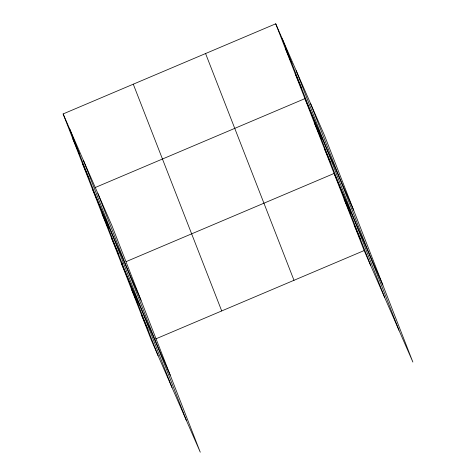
<?xml version="1.0" encoding="UTF-8"?>
<svg xmlns="http://www.w3.org/2000/svg" width="476" height="476" viewBox="0 0 476 476"><rect width="100%" height="100%" fill="white"/><g stroke="black" fill="none" stroke-linecap="round" stroke-linejoin="round"><path stroke-width="0.71" d="M63.124 113.931L111.842 225.445L200.271 452.2L151.546 340.685L63.124 113.931L275.729 23.8L324.453 135.315L412.876 362.069L364.158 250.554L275.729 23.8M95.004 187.615L304.914 98.627L353.632 210.148M122.832 263.014L121.481 263.585L170.206 375.106M126.205 261.586L334.092 173.46L382.811 284.975M155.598 338.966L364.158 250.554M285.457 48.742L291.996 63.713M295.185 73.685L301.724 88.655M314.636 123.57L321.181 138.54M324.364 148.512L330.903 163.482M344.112 199.158L350.651 214.123M354.138 224.856L360.677 239.827M72.846 138.873L79.391 153.843M82.574 163.815L89.113 178.786M92.302 188.758L141.021 300.273M102.031 213.7L108.57 228.67M111.759 238.643L118.298 253.613M131.507 289.283L138.046 304.253M141.527 314.987L148.066 329.951M310.53 103.459L398.959 330.213M296.191 70.632L384.62 297.381M282.268 38.77L370.697 265.525M205.572 53.544L293.995 280.299M133.28 84.187L221.709 310.941M97.925 193.583L186.348 420.338M83.58 160.757L172.009 387.512M69.663 128.895L158.086 355.649"/></g></svg>
